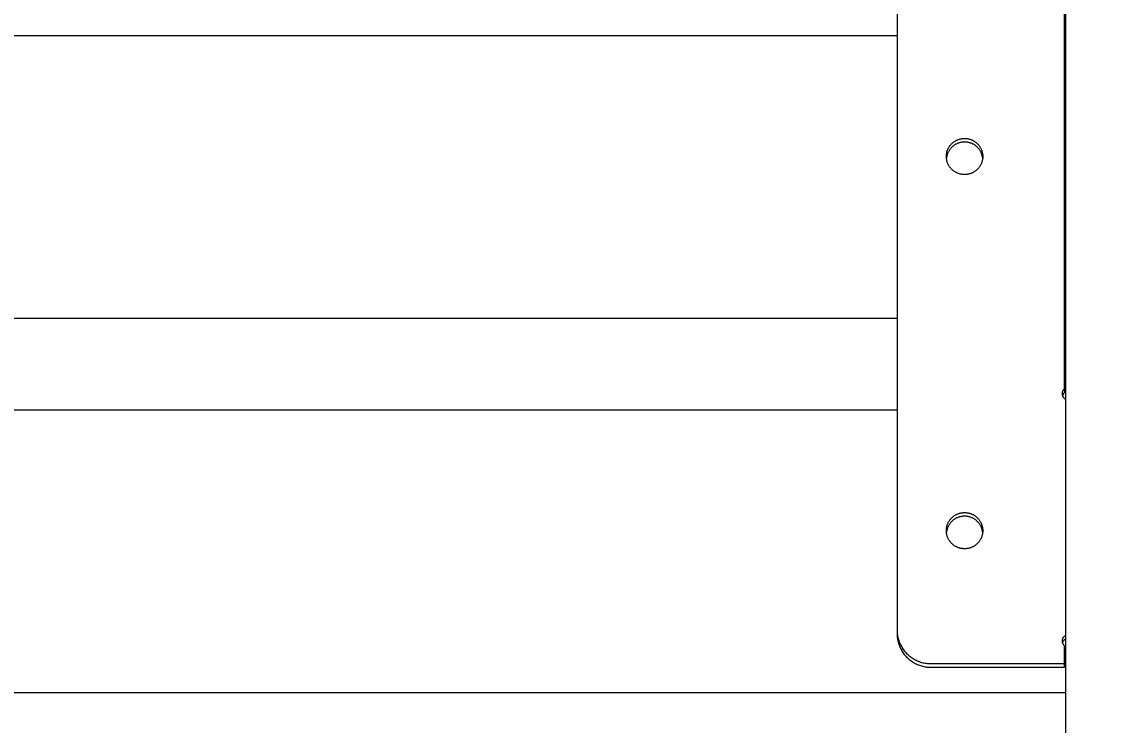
# Model space of a CAD drawing. Header units: inches. Extents: x -12 to 193, y -19 to 105.
# Drawn here: x 137.66 to 143.96, y 88.19 to 92.3 of the extents above; entities that cross this region are included whole.
import ezdxf

# ---------------------------------------------------------------- set-up
doc = ezdxf.new("R2010")
doc.units = ezdxf.units.IN
doc.layers.add('ZANO_R', color=7, linetype='Continuous', lineweight=0)
doc.layers.add('ZANO_W', color=1, linetype='Continuous', lineweight=0)
doc.styles.get("Standard").update_dxf_attribs({"font": 'arial.ttf'})
doc.dimstyles.new('amerykanie', dxfattribs={"dimtxt": 50, "dimasz": 50, "dimexe": 0.5, "dimexo": 0.5, "dimgap": 1, "dimtad": 1, "dimdec": 0, "dimzin": 0, "dimlunit": 5, "dimtxsty": 'Standard', "dimcen": 0.09, "dimclrd": 1, "dimclre": 1, "dimclrt": 1, "dimazin": 0, "dimtfac": 1, "dimtdec": 0, "dimtmove": 0, "dimatfit": 3, "dimfxl": 1, "dimtzin": 0, "dimarcsym": 1})

# ---------------------------------------------------------------- blocks, each defined once
blk = doc.blocks.new('*D370')
at = {"layer": 'ZANO_W', "color": 1, "lineweight": -2}
blk.add_line((171.9607, 90.2232), (171.5194, 93.5121), dxfattribs=at)
for start, end in [(78.71905, 88.18049), (97.64193, 180), (189.46144, 198.92289)]:
    blk.add_arc((172.3921, 87.0078), 6.0626, start, end, dxfattribs=at)
at = {"layer": 'ZANO_W', "color": 1}
for points in [[(172.5761, 93.2338), (172.5931, 92.9009), (171.5859, 93.0166)], [(166.5781, 86.025), (166.2459, 85.9975), (166.3295, 87.0078)]]:
    blk.add_solid(points, dxfattribs=at)
at = {"layer": 'ZANO_W', "color": 1, "insert": (166.8203, 91.8819), "char_height": 1.625, "attachment_point": 5, "rotation": 48.82097}
blk.add_mtext("82%%d21'", dxfattribs=at)

msp = doc.modelspace()

# ---------------------------------------------------------------- linework, layer by layer
at = {"layer": 'ZANO_R'}
for p, q in [((142.7755, 96.39844), (142.7755, 88.74185)), ((143.75975, 90.09261), (143.75975, 96.39844)), ((143.75188, 90.15104), (143.75188, 95.05089)), ((112.85426, 92.21418), (142.7755, 92.21418)), ((143.75188, 92.21418), (143.75975, 92.21418)), ((143.07267, 91.5527), (143.07427, 91.55599)), ((143.07427, 91.55599), (143.07597, 91.55922)), ((143.07597, 91.55922), (143.07779, 91.56239)), ((143.07779, 91.56239), (143.07972, 91.5655)), ((143.07972, 91.5655), (143.08176, 91.56854)), ((143.08176, 91.56854), (143.0839, 91.57151)), ((143.0839, 91.57151), (143.08614, 91.5744)), ((143.08614, 91.5744), (143.08848, 91.57721)), ((143.08914, 91.55672), (143.0868, 91.55395)), ((143.08848, 91.57721), (143.09092, 91.57994)), ((143.09158, 91.5594), (143.08914, 91.55672)), ((143.09092, 91.57994), (143.09345, 91.58258)), ((143.0941, 91.56199), (143.09158, 91.5594)), ((143.09345, 91.58258), (143.09607, 91.58513)), ((143.09671, 91.5645), (143.0941, 91.56199)), ((143.09607, 91.58513), (143.09878, 91.58759)), ((143.09941, 91.56692), (143.09671, 91.5645)), ((143.09878, 91.58759), (143.10157, 91.58996)), ((143.10219, 91.56925), (143.09941, 91.56692)), ((143.10157, 91.58996), (143.10444, 91.59222)), ((143.10504, 91.57148), (143.10219, 91.56925)), ((143.10444, 91.59222), (143.10739, 91.59439)), ((143.10797, 91.57361), (143.10504, 91.57148)), ((143.10739, 91.59439), (143.11041, 91.59645)), ((143.11097, 91.57563), (143.10797, 91.57361)), ((143.11041, 91.59645), (143.1135, 91.5984)), ((143.11404, 91.57756), (143.11097, 91.57563)), ((143.1135, 91.5984), (143.11666, 91.60025)), ((143.11717, 91.57938), (143.11404, 91.57756)), ((143.11666, 91.60025), (143.11988, 91.60199)), ((143.12036, 91.58109), (143.11717, 91.57938)), ((143.11988, 91.60199), (143.12315, 91.60361)), ((143.12361, 91.58269), (143.12036, 91.58109)), ((143.12315, 91.60361), (143.12649, 91.60512)), ((143.12691, 91.58418), (143.12361, 91.58269)), ((143.12649, 91.60512), (143.12987, 91.60651)), ((143.13027, 91.58555), (143.12691, 91.58418)), ((143.12987, 91.60651), (143.1333, 91.60778)), ((143.13366, 91.58681), (143.13027, 91.58555)), ((143.1333, 91.60778), (143.13677, 91.60894)), ((143.1371, 91.58795), (143.13366, 91.58681)), ((143.13677, 91.60894), (143.14028, 91.60997)), ((143.14057, 91.58898), (143.1371, 91.58795)), ((143.14028, 91.60997), (143.14382, 91.61088)), ((143.14408, 91.58988), (143.14057, 91.58898)), ((143.14382, 91.61088), (143.14739, 91.61167)), ((143.14761, 91.59067), (143.14408, 91.58988)), ((143.14739, 91.61167), (143.15099, 91.61233)), ((143.15117, 91.59133), (143.14761, 91.59067)), ((143.15099, 91.61233), (143.15461, 91.61286)), ((143.15476, 91.59187), (143.15117, 91.59133)), ((143.15461, 91.61286), (143.15824, 91.61328)), ((143.15835, 91.59229), (143.15476, 91.59187)), ((143.15824, 91.61328), (143.16189, 91.61356)), ((143.16196, 91.59259), (143.15835, 91.59229)), ((143.16189, 91.61356), (143.16554, 91.61372)), ((143.16558, 91.59276), (143.16196, 91.59259)), ((143.16554, 91.61372), (143.1692, 91.61375)), ((143.1692, 91.59281), (143.16558, 91.59276)), ((143.1692, 91.61375), (143.17286, 91.61372)), ((143.17282, 91.59276), (143.1692, 91.59281)), ((143.17644, 91.59259), (143.17282, 91.59276)), ((143.17286, 91.61372), (143.17651, 91.61356)), ((143.18005, 91.59229), (143.17644, 91.59259)), ((143.17651, 91.61356), (143.18016, 91.61328)), ((143.18365, 91.59187), (143.18005, 91.59229)), ((143.18016, 91.61328), (143.1838, 91.61286)), ((143.18723, 91.59133), (143.18365, 91.59187)), ((143.1838, 91.61286), (143.18741, 91.61233)), ((143.19079, 91.59067), (143.18723, 91.59133)), ((143.18741, 91.61233), (143.19101, 91.61167)), ((143.19432, 91.58988), (143.19079, 91.59067)), ((143.19101, 91.61167), (143.19458, 91.61088)), ((143.19783, 91.58898), (143.19432, 91.58988)), ((143.19458, 91.61088), (143.19813, 91.60997)), ((143.20131, 91.58795), (143.19783, 91.58898)), ((143.19813, 91.60997), (143.20163, 91.60894)), ((143.20474, 91.58681), (143.20131, 91.58795)), ((143.20163, 91.60894), (143.20511, 91.60778)), ((143.20814, 91.58555), (143.20474, 91.58681)), ((143.20511, 91.60778), (143.20853, 91.60651)), ((143.21149, 91.58418), (143.20814, 91.58555)), ((143.20853, 91.60651), (143.21192, 91.60512)), ((143.21479, 91.58269), (143.21149, 91.58418)), ((143.21192, 91.60512), (143.21525, 91.60361)), ((143.21804, 91.58109), (143.21479, 91.58269)), ((143.21525, 91.60361), (143.21853, 91.60199)), ((143.22123, 91.57938), (143.21804, 91.58109)), ((143.21853, 91.60199), (143.22175, 91.60025)), ((143.22436, 91.57756), (143.22123, 91.57938)), ((143.22175, 91.60025), (143.2249, 91.5984)), ((143.22743, 91.57563), (143.22436, 91.57756)), ((143.2249, 91.5984), (143.228, 91.59645)), ((143.23043, 91.57361), (143.22743, 91.57563)), ((143.228, 91.59645), (143.23102, 91.59439)), ((143.23336, 91.57148), (143.23043, 91.57361)), ((143.23102, 91.59439), (143.23397, 91.59222)), ((143.23622, 91.56925), (143.23336, 91.57148)), ((143.23397, 91.59222), (143.23684, 91.58996)), ((143.23899, 91.56692), (143.23622, 91.56925)), ((143.23684, 91.58996), (143.23963, 91.58759)), ((143.24169, 91.5645), (143.23899, 91.56692)), ((143.23963, 91.58759), (143.24234, 91.58513)), ((143.2443, 91.56199), (143.24169, 91.5645)), ((143.24234, 91.58513), (143.24496, 91.58258)), ((143.24683, 91.5594), (143.2443, 91.56199)), ((143.24496, 91.58258), (143.24749, 91.57994)), ((143.24926, 91.55672), (143.24683, 91.5594)), ((143.24749, 91.57994), (143.24992, 91.57721)), ((143.2516, 91.55395), (143.24926, 91.55672)), ((143.24992, 91.57721), (143.25226, 91.5744)), ((143.25226, 91.5744), (143.2545, 91.57151)), ((143.2545, 91.57151), (143.25664, 91.56854)), ((143.25664, 91.56854), (143.25868, 91.5655)), ((143.25868, 91.5655), (143.26061, 91.56239)), ((143.26061, 91.56239), (143.26243, 91.55922)), ((143.26243, 91.55922), (143.26414, 91.55599)), ((143.26414, 91.55599), (143.26573, 91.5527)), ((143.06292, 91.51022), (143.06305, 91.51388)), ((143.06292, 91.50656), (143.06292, 91.51022)), ((143.06305, 91.50291), (143.06292, 91.50656)), ((143.06305, 91.51388), (143.0633, 91.51753)), ((143.0633, 91.49926), (143.06305, 91.50291)), ((143.0633, 91.51753), (143.06368, 91.52116)), ((143.06368, 91.49562), (143.0633, 91.49926)), ((143.06387, 91.50152), (143.06343, 91.49792)), ((143.06368, 91.52116), (143.06419, 91.52479)), ((143.06419, 91.492), (143.06368, 91.49562)), ((143.06443, 91.5051), (143.06387, 91.50152)), ((143.06419, 91.52479), (143.06482, 91.52839)), ((143.06512, 91.50865), (143.06443, 91.5051)), ((143.06482, 91.52839), (143.06557, 91.53197)), ((143.06592, 91.51218), (143.06512, 91.50865)), ((143.06557, 91.53197), (143.06645, 91.53552)), ((143.06685, 91.51568), (143.06592, 91.51218)), ((143.06645, 91.53552), (143.06746, 91.53904)), ((143.06789, 91.51915), (143.06685, 91.51568)), ((143.06746, 91.53904), (143.06858, 91.54252)), ((143.06905, 91.52258), (143.06789, 91.51915)), ((143.06858, 91.54252), (143.06983, 91.54596)), ((143.07033, 91.52597), (143.06905, 91.52258)), ((143.06983, 91.54596), (143.07119, 91.54935)), ((143.07173, 91.52931), (143.07033, 91.52597)), ((143.07119, 91.54935), (143.07267, 91.5527)), ((143.07324, 91.53261), (143.07173, 91.52931)), ((143.07486, 91.53585), (143.07324, 91.53261)), ((143.07658, 91.53903), (143.07486, 91.53585)), ((143.07842, 91.54215), (143.07658, 91.53903)), ((143.08036, 91.54521), (143.07842, 91.54215)), ((143.08241, 91.54819), (143.08036, 91.54521)), ((143.08456, 91.55111), (143.08241, 91.54819)), ((143.0868, 91.55395), (143.08456, 91.55111)), ((143.25385, 91.55111), (143.2516, 91.55395)), ((143.25599, 91.54819), (143.25385, 91.55111)), ((143.25804, 91.54521), (143.25599, 91.54819)), ((143.25998, 91.54215), (143.25804, 91.54521)), ((143.26182, 91.53903), (143.25998, 91.54215)), ((143.26355, 91.53585), (143.26182, 91.53903)), ((143.26517, 91.53261), (143.26355, 91.53585)), ((143.26668, 91.52931), (143.26517, 91.53261)), ((143.26573, 91.5527), (143.26721, 91.54935)), ((143.26807, 91.52597), (143.26668, 91.52931)), ((143.26721, 91.54935), (143.26858, 91.54596)), ((143.26935, 91.52258), (143.26807, 91.52597)), ((143.26858, 91.54596), (143.26982, 91.54252)), ((143.27051, 91.51915), (143.26935, 91.52258)), ((143.26982, 91.54252), (143.27095, 91.53904)), ((143.27156, 91.51568), (143.27051, 91.51915)), ((143.27095, 91.53904), (143.27195, 91.53552)), ((143.27248, 91.51218), (143.27156, 91.51568)), ((143.27195, 91.53552), (143.27283, 91.53197)), ((143.27329, 91.50865), (143.27248, 91.51218)), ((143.27283, 91.53197), (143.27359, 91.52839)), ((143.27397, 91.5051), (143.27329, 91.50865)), ((143.27359, 91.52839), (143.27422, 91.52479)), ((143.27453, 91.50152), (143.27397, 91.5051)), ((143.27422, 91.52479), (143.27472, 91.52116)), ((143.27472, 91.49562), (143.27422, 91.492)), ((143.27497, 91.49792), (143.27453, 91.50152)), ((143.27472, 91.52116), (143.2751, 91.51753)), ((143.2751, 91.49926), (143.27472, 91.49562)), ((143.2751, 91.51753), (143.27536, 91.51388)), ((143.27536, 91.50291), (143.2751, 91.49926)), ((143.27536, 91.51388), (143.27548, 91.51022)), ((143.27548, 91.50656), (143.27536, 91.50291)), ((143.27548, 91.51022), (143.27548, 91.50656)), ((143.06482, 91.4884), (143.06419, 91.492)), ((143.06557, 91.48482), (143.06482, 91.4884)), ((143.06645, 91.48127), (143.06557, 91.48482)), ((143.06746, 91.47775), (143.06645, 91.48127)), ((143.06858, 91.47427), (143.06746, 91.47775)), ((143.06983, 91.47083), (143.06858, 91.47427)), ((143.07119, 91.46744), (143.06983, 91.47083)), ((143.07267, 91.46409), (143.07119, 91.46744)), ((143.07427, 91.4608), (143.07267, 91.46409)), ((143.07597, 91.45757), (143.07427, 91.4608)), ((143.07779, 91.45439), (143.07597, 91.45757)), ((143.07972, 91.45128), (143.07779, 91.45439)), ((143.08176, 91.44825), (143.07972, 91.45128)), ((143.0839, 91.44528), (143.08176, 91.44825)), ((143.08614, 91.44239), (143.0839, 91.44528)), ((143.08848, 91.43958), (143.08614, 91.44239)), ((143.09092, 91.43685), (143.08848, 91.43958)), ((143.09345, 91.43421), (143.09092, 91.43685)), ((143.09607, 91.43166), (143.09345, 91.43421)), ((143.09878, 91.4292), (143.09607, 91.43166)), ((143.24234, 91.43166), (143.23963, 91.4292)), ((143.24496, 91.43421), (143.24234, 91.43166)), ((143.24749, 91.43685), (143.24496, 91.43421)), ((143.24992, 91.43958), (143.24749, 91.43685)), ((143.25226, 91.44239), (143.24992, 91.43958)), ((143.2545, 91.44528), (143.25226, 91.44239)), ((143.25664, 91.44825), (143.2545, 91.44528)), ((143.25868, 91.45128), (143.25664, 91.44825)), ((143.26061, 91.45439), (143.25868, 91.45128)), ((143.26243, 91.45757), (143.26061, 91.45439)), ((143.26414, 91.4608), (143.26243, 91.45757)), ((143.26573, 91.46409), (143.26414, 91.4608)), ((143.26721, 91.46744), (143.26573, 91.46409)), ((143.26858, 91.47083), (143.26721, 91.46744)), ((143.26982, 91.47427), (143.26858, 91.47083)), ((143.27095, 91.47775), (143.26982, 91.47427)), ((143.27195, 91.48127), (143.27095, 91.47775)), ((143.27283, 91.48482), (143.27195, 91.48127)), ((143.27359, 91.4884), (143.27283, 91.48482)), ((143.27422, 91.492), (143.27359, 91.4884)), ((143.10157, 91.42683), (143.09878, 91.4292)), ((143.10444, 91.42457), (143.10157, 91.42683)), ((143.10739, 91.4224), (143.10444, 91.42457)), ((143.11041, 91.42034), (143.10739, 91.4224)), ((143.1135, 91.41838), (143.11041, 91.42034)), ((143.11666, 91.41654), (143.1135, 91.41838)), ((143.11988, 91.4148), (143.11666, 91.41654)), ((143.12315, 91.41318), (143.11988, 91.4148)), ((143.12649, 91.41167), (143.12315, 91.41318)), ((143.12987, 91.41028), (143.12649, 91.41167)), ((143.1333, 91.409), (143.12987, 91.41028)), ((143.13677, 91.40785), (143.1333, 91.409)), ((143.14028, 91.40682), (143.13677, 91.40785)), ((143.14382, 91.40591), (143.14028, 91.40682)), ((143.14739, 91.40512), (143.14382, 91.40591)), ((143.15099, 91.40446), (143.14739, 91.40512)), ((143.15461, 91.40392), (143.15099, 91.40446)), ((143.15824, 91.40351), (143.15461, 91.40392)), ((143.16189, 91.40323), (143.15824, 91.40351)), ((143.16554, 91.40307), (143.16189, 91.40323)), ((143.1692, 91.40304), (143.16554, 91.40307)), ((143.17286, 91.40307), (143.1692, 91.40304)), ((143.17651, 91.40323), (143.17286, 91.40307)), ((143.18016, 91.40351), (143.17651, 91.40323)), ((143.1838, 91.40392), (143.18016, 91.40351)), ((143.18741, 91.40446), (143.1838, 91.40392)), ((143.19101, 91.40512), (143.18741, 91.40446)), ((143.19458, 91.40591), (143.19101, 91.40512)), ((143.19813, 91.40682), (143.19458, 91.40591)), ((143.20163, 91.40785), (143.19813, 91.40682)), ((143.20511, 91.409), (143.20163, 91.40785)), ((143.20853, 91.41028), (143.20511, 91.409)), ((143.21192, 91.41167), (143.20853, 91.41028)), ((143.21525, 91.41318), (143.21192, 91.41167)), ((143.21853, 91.4148), (143.21525, 91.41318)), ((143.22175, 91.41654), (143.21853, 91.4148)), ((143.2249, 91.41838), (143.22175, 91.41654)), ((143.228, 91.42034), (143.2249, 91.41838)), ((143.23102, 91.4224), (143.228, 91.42034)), ((143.23397, 91.42457), (143.23102, 91.4224)), ((143.23684, 91.42683), (143.23397, 91.42457)), ((143.23963, 91.4292), (143.23684, 91.42683)), ((142.7755, 90.56177), (112.85426, 90.56177)), ((143.75975, 90.56177), (143.75188, 90.56177)), ((143.74035, 90.12318), (143.74037, 90.12452)), ((143.74039, 90.12183), (143.74035, 90.12318)), ((143.74037, 90.12452), (143.74043, 90.12587)), ((143.74047, 90.12049), (143.74039, 90.12183)), ((143.74043, 90.12587), (143.74054, 90.12721)), ((143.74059, 90.11915), (143.74047, 90.12049)), ((143.74054, 90.12721), (143.74069, 90.12855)), ((143.74076, 90.11781), (143.74059, 90.11915)), ((143.74069, 90.12855), (143.74089, 90.12988)), ((143.74098, 90.11648), (143.74076, 90.11781)), ((143.74089, 90.12988), (143.74114, 90.1312)), ((143.74124, 90.11516), (143.74098, 90.11648)), ((143.74114, 90.1312), (143.74143, 90.13252)), ((143.74155, 90.11385), (143.74124, 90.11516)), ((143.74143, 90.13252), (143.74177, 90.13382)), ((143.74191, 90.11256), (143.74155, 90.11385)), ((143.74177, 90.13382), (143.74215, 90.13511)), ((143.74218, 90.11426), (143.74179, 90.11298)), ((143.74231, 90.11127), (143.74191, 90.11256)), ((143.74215, 90.13511), (143.74258, 90.13639)), ((143.74261, 90.11553), (143.74218, 90.11426)), ((143.74275, 90.11), (143.74231, 90.11127)), ((143.74258, 90.13639), (143.74305, 90.13765)), ((143.74308, 90.11678), (143.74261, 90.11553)), ((143.74324, 90.10874), (143.74275, 90.11)), ((143.74305, 90.13765), (143.74356, 90.13889)), ((143.74359, 90.11802), (143.74308, 90.11678)), ((143.74377, 90.10751), (143.74324, 90.10874)), ((143.74356, 90.13889), (143.74412, 90.14012)), ((143.74415, 90.11924), (143.74359, 90.11802)), ((143.74412, 90.14012), (143.74472, 90.14132)), ((143.74475, 90.12043), (143.74415, 90.11924)), ((143.74472, 90.14132), (143.74536, 90.14251)), ((143.74539, 90.12161), (143.74475, 90.12043)), ((143.74536, 90.14251), (143.74604, 90.14367)), ((143.74607, 90.12276), (143.74539, 90.12161)), ((143.74604, 90.14367), (143.74677, 90.1448)), ((143.74679, 90.12389), (143.74607, 90.12276)), ((143.74677, 90.1448), (143.74753, 90.14592)), ((143.74755, 90.125), (143.74679, 90.12389)), ((143.74753, 90.14592), (143.74832, 90.147)), ((143.74834, 90.12608), (143.74755, 90.125)), ((143.74832, 90.147), (143.74916, 90.14805)), ((143.74917, 90.12713), (143.74834, 90.12608)), ((143.74916, 90.14805), (143.75003, 90.14908)), ((143.75004, 90.12815), (143.74917, 90.12713)), ((143.75003, 90.14908), (143.75094, 90.15008)), ((143.75094, 90.12914), (143.75004, 90.12815)), ((143.75094, 90.15008), (143.75188, 90.15104)), ((143.75188, 90.1301), (143.75094, 90.12914)), ((143.75188, 90.15104), (143.75188, 90.1301)), ((143.74434, 90.10629), (143.74377, 90.10751)), ((143.74496, 90.10509), (143.74434, 90.10629)), ((143.74561, 90.10392), (143.74496, 90.10509)), ((143.74631, 90.10276), (143.74561, 90.10392)), ((143.74705, 90.10164), (143.74631, 90.10276)), ((143.74782, 90.10054), (143.74705, 90.10164)), ((143.74864, 90.09946), (143.74782, 90.10054)), ((143.74948, 90.09842), (143.74864, 90.09946)), ((143.75037, 90.0974), (143.74948, 90.09842)), ((143.75129, 90.09642), (143.75037, 90.0974)), ((143.75224, 90.09547), (143.75129, 90.09642)), ((143.75323, 90.09455), (143.75224, 90.09547)), ((143.75424, 90.09367), (143.75323, 90.09455)), ((143.75529, 90.09282), (143.75424, 90.09367)), ((143.75637, 90.09201), (143.75529, 90.09282)), ((143.75747, 90.09124), (143.75637, 90.09201)), ((143.7586, 90.09051), (143.75747, 90.09124)), ((143.75975, 90.08982), (143.7586, 90.09051)), ((143.75975, 89.9792), (143.75975, 90.09261)), ((112.85426, 90.02904), (142.7755, 90.02904)), ((143.75975, 89.37529), (143.75975, 89.9792)), ((143.11666, 89.41511), (143.11988, 89.41684)), ((143.11988, 89.41684), (143.12315, 89.41847)), ((143.12315, 89.41847), (143.12649, 89.41997)), ((143.12649, 89.41997), (143.12987, 89.42137)), ((143.12987, 89.42137), (143.1333, 89.42264)), ((143.1333, 89.42264), (143.13677, 89.42379)), ((143.13677, 89.42379), (143.14028, 89.42483)), ((143.14028, 89.42483), (143.14382, 89.42574)), ((143.14382, 89.42574), (143.14739, 89.42652)), ((143.14739, 89.42652), (143.15099, 89.42719)), ((143.15099, 89.42719), (143.15461, 89.42772)), ((143.15461, 89.42772), (143.15824, 89.42813)), ((143.15824, 89.42813), (143.16189, 89.42842)), ((143.16189, 89.42842), (143.16554, 89.42858)), ((143.16554, 89.42858), (143.1692, 89.42861)), ((143.1692, 89.42861), (143.17286, 89.42858)), ((143.17286, 89.42858), (143.17651, 89.42842)), ((143.17651, 89.42842), (143.18016, 89.42813)), ((143.18016, 89.42813), (143.1838, 89.42772)), ((143.1838, 89.42772), (143.18741, 89.42719)), ((143.18741, 89.42719), (143.19101, 89.42652)), ((143.19101, 89.42652), (143.19458, 89.42574)), ((143.19458, 89.42574), (143.19813, 89.42483)), ((143.19813, 89.42483), (143.20163, 89.42379)), ((143.20163, 89.42379), (143.20511, 89.42264)), ((143.20511, 89.42264), (143.20853, 89.42137)), ((143.20853, 89.42137), (143.21192, 89.41997)), ((143.21192, 89.41997), (143.21525, 89.41847)), ((143.21525, 89.41847), (143.21853, 89.41684)), ((143.21853, 89.41684), (143.22175, 89.41511)), ((143.06645, 89.35038), (143.06746, 89.3539)), ((143.06746, 89.3539), (143.06858, 89.35738)), ((143.06858, 89.35738), (143.06983, 89.36082)), ((143.06983, 89.36082), (143.07119, 89.36421)), ((143.07119, 89.36421), (143.07267, 89.36755)), ((143.07267, 89.36755), (143.07427, 89.37085)), ((143.07427, 89.37085), (143.07597, 89.37408)), ((143.07658, 89.35389), (143.07486, 89.3507)), ((143.07597, 89.37408), (143.07779, 89.37725)), ((143.07842, 89.35701), (143.07658, 89.35389)), ((143.07779, 89.37725), (143.07972, 89.38036)), ((143.08036, 89.36006), (143.07842, 89.35701)), ((143.07972, 89.38036), (143.08176, 89.3834)), ((143.08241, 89.36305), (143.08036, 89.36006)), ((143.08176, 89.3834), (143.0839, 89.38637)), ((143.08456, 89.36597), (143.08241, 89.36305)), ((143.0839, 89.38637), (143.08614, 89.38926)), ((143.0868, 89.36881), (143.08456, 89.36597)), ((143.08614, 89.38926), (143.08848, 89.39207)), ((143.08914, 89.37157), (143.0868, 89.36881)), ((143.08848, 89.39207), (143.09092, 89.3948)), ((143.09158, 89.37426), (143.08914, 89.37157)), ((143.09092, 89.3948), (143.09345, 89.39744)), ((143.0941, 89.37685), (143.09158, 89.37426)), ((143.09345, 89.39744), (143.09607, 89.39999)), ((143.09671, 89.37936), (143.0941, 89.37685)), ((143.09607, 89.39999), (143.09878, 89.40245)), ((143.09941, 89.38178), (143.09671, 89.37936)), ((143.09878, 89.40245), (143.10157, 89.40481)), ((143.10219, 89.3841), (143.09941, 89.38178)), ((143.10157, 89.40481), (143.10444, 89.40708)), ((143.10504, 89.38633), (143.10219, 89.3841)), ((143.10444, 89.40708), (143.10739, 89.40924)), ((143.10797, 89.38846), (143.10504, 89.38633)), ((143.10739, 89.40924), (143.11041, 89.41131)), ((143.11097, 89.39049), (143.10797, 89.38846)), ((143.11041, 89.41131), (143.1135, 89.41326)), ((143.11404, 89.39242), (143.11097, 89.39049)), ((143.1135, 89.41326), (143.11666, 89.41511)), ((143.11717, 89.39423), (143.11404, 89.39242)), ((143.12036, 89.39595), (143.11717, 89.39423)), ((143.12361, 89.39755), (143.12036, 89.39595)), ((143.12691, 89.39903), (143.12361, 89.39755)), ((143.13027, 89.40041), (143.12691, 89.39903)), ((143.13366, 89.40167), (143.13027, 89.40041)), ((143.1371, 89.40281), (143.13366, 89.40167)), ((143.14057, 89.40384), (143.1371, 89.40281)), ((143.14408, 89.40474), (143.14057, 89.40384)), ((143.14761, 89.40553), (143.14408, 89.40474)), ((143.15117, 89.40619), (143.14761, 89.40553)), ((143.15476, 89.40673), (143.15117, 89.40619)), ((143.15835, 89.40715), (143.15476, 89.40673)), ((143.16196, 89.40744), (143.15835, 89.40715)), ((143.16558, 89.40762), (143.16196, 89.40744)), ((143.1692, 89.40766), (143.16558, 89.40762)), ((143.17282, 89.40762), (143.1692, 89.40766)), ((143.17644, 89.40744), (143.17282, 89.40762)), ((143.18005, 89.40715), (143.17644, 89.40744)), ((143.18365, 89.40673), (143.18005, 89.40715)), ((143.18723, 89.40619), (143.18365, 89.40673)), ((143.19079, 89.40553), (143.18723, 89.40619)), ((143.19432, 89.40474), (143.19079, 89.40553)), ((143.19783, 89.40384), (143.19432, 89.40474)), ((143.20131, 89.40281), (143.19783, 89.40384)), ((143.20474, 89.40167), (143.20131, 89.40281)), ((143.20814, 89.40041), (143.20474, 89.40167)), ((143.21149, 89.39903), (143.20814, 89.40041)), ((143.21479, 89.39755), (143.21149, 89.39903)), ((143.21804, 89.39595), (143.21479, 89.39755)), ((143.22123, 89.39423), (143.21804, 89.39595)), ((143.22436, 89.39242), (143.22123, 89.39423)), ((143.22175, 89.41511), (143.2249, 89.41326)), ((143.22743, 89.39049), (143.22436, 89.39242)), ((143.2249, 89.41326), (143.228, 89.41131)), ((143.23043, 89.38846), (143.22743, 89.39049)), ((143.228, 89.41131), (143.23102, 89.40924)), ((143.23336, 89.38633), (143.23043, 89.38846)), ((143.23102, 89.40924), (143.23397, 89.40708)), ((143.23622, 89.3841), (143.23336, 89.38633)), ((143.23397, 89.40708), (143.23684, 89.40481)), ((143.23899, 89.38178), (143.23622, 89.3841)), ((143.23684, 89.40481), (143.23963, 89.40245)), ((143.24169, 89.37936), (143.23899, 89.38178)), ((143.23963, 89.40245), (143.24234, 89.39999)), ((143.2443, 89.37685), (143.24169, 89.37936)), ((143.24234, 89.39999), (143.24496, 89.39744)), ((143.24683, 89.37426), (143.2443, 89.37685)), ((143.24496, 89.39744), (143.24749, 89.3948)), ((143.24926, 89.37157), (143.24683, 89.37426)), ((143.24749, 89.3948), (143.24992, 89.39207)), ((143.2516, 89.36881), (143.24926, 89.37157)), ((143.24992, 89.39207), (143.25226, 89.38926)), ((143.25385, 89.36597), (143.2516, 89.36881)), ((143.25226, 89.38926), (143.2545, 89.38637)), ((143.25599, 89.36305), (143.25385, 89.36597)), ((143.2545, 89.38637), (143.25664, 89.3834)), ((143.25804, 89.36006), (143.25599, 89.36305)), ((143.25664, 89.3834), (143.25868, 89.38036)), ((143.25998, 89.35701), (143.25804, 89.36006)), ((143.25868, 89.38036), (143.26061, 89.37725)), ((143.26182, 89.35389), (143.25998, 89.35701)), ((143.26061, 89.37725), (143.26243, 89.37408)), ((143.26355, 89.3507), (143.26182, 89.35389)), ((143.26243, 89.37408), (143.26414, 89.37085)), ((143.26414, 89.37085), (143.26573, 89.36755)), ((143.26573, 89.36755), (143.26721, 89.36421)), ((143.26721, 89.36421), (143.26858, 89.36082)), ((143.26858, 89.36082), (143.26982, 89.35738)), ((143.26982, 89.35738), (143.27095, 89.3539)), ((143.27095, 89.3539), (143.27195, 89.35038)), ((143.75975, 89.27306), (143.75975, 89.37529)), ((143.06292, 89.32508), (143.06305, 89.32874)), ((143.06292, 89.32142), (143.06292, 89.32508)), ((143.06305, 89.31777), (143.06292, 89.32142)), ((143.06305, 89.32874), (143.0633, 89.33239)), ((143.0633, 89.31412), (143.06305, 89.31777)), ((143.0633, 89.33239), (143.06368, 89.33602)), ((143.06368, 89.31048), (143.0633, 89.31412)), ((143.06387, 89.31638), (143.06343, 89.31278)), ((143.06368, 89.33602), (143.06419, 89.33965)), ((143.06419, 89.30686), (143.06368, 89.31048)), ((143.06443, 89.31995), (143.06387, 89.31638)), ((143.06419, 89.33965), (143.06482, 89.34325)), ((143.06482, 89.30325), (143.06419, 89.30686)), ((143.06512, 89.32351), (143.06443, 89.31995)), ((143.06482, 89.34325), (143.06557, 89.34683)), ((143.06557, 89.29968), (143.06482, 89.30325)), ((143.06592, 89.32704), (143.06512, 89.32351)), ((143.06557, 89.34683), (143.06645, 89.35038)), ((143.06645, 89.29613), (143.06557, 89.29968)), ((143.06685, 89.33054), (143.06592, 89.32704)), ((143.06746, 89.29261), (143.06645, 89.29613)), ((143.06789, 89.33401), (143.06685, 89.33054)), ((143.06858, 89.28913), (143.06746, 89.29261)), ((143.06905, 89.33744), (143.06789, 89.33401)), ((143.07033, 89.34083), (143.06905, 89.33744)), ((143.07173, 89.34417), (143.07033, 89.34083)), ((143.07324, 89.34746), (143.07173, 89.34417)), ((143.07486, 89.3507), (143.07324, 89.34746)), ((143.26517, 89.34746), (143.26355, 89.3507)), ((143.26668, 89.34417), (143.26517, 89.34746)), ((143.26807, 89.34083), (143.26668, 89.34417)), ((143.26935, 89.33744), (143.26807, 89.34083)), ((143.27051, 89.33401), (143.26935, 89.33744)), ((143.27095, 89.29261), (143.26982, 89.28913)), ((143.27156, 89.33054), (143.27051, 89.33401)), ((143.27195, 89.29613), (143.27095, 89.29261)), ((143.27248, 89.32704), (143.27156, 89.33054)), ((143.27195, 89.35038), (143.27283, 89.34683)), ((143.27283, 89.29968), (143.27195, 89.29613)), ((143.27329, 89.32351), (143.27248, 89.32704)), ((143.27283, 89.34683), (143.27359, 89.34325)), ((143.27359, 89.30325), (143.27283, 89.29968)), ((143.27397, 89.31995), (143.27329, 89.32351)), ((143.27359, 89.34325), (143.27422, 89.33965)), ((143.27422, 89.30686), (143.27359, 89.30325)), ((143.27453, 89.31638), (143.27397, 89.31995)), ((143.27422, 89.33965), (143.27472, 89.33602)), ((143.27472, 89.31048), (143.27422, 89.30686)), ((143.27497, 89.31278), (143.27453, 89.31638)), ((143.27472, 89.33602), (143.2751, 89.33239)), ((143.2751, 89.31412), (143.27472, 89.31048)), ((143.2751, 89.33239), (143.27536, 89.32874)), ((143.27536, 89.31777), (143.2751, 89.31412)), ((143.27536, 89.32874), (143.27548, 89.32508)), ((143.27548, 89.32142), (143.27536, 89.31777)), ((143.27548, 89.32508), (143.27548, 89.32142)), ((143.06983, 89.28569), (143.06858, 89.28913)), ((143.07119, 89.28229), (143.06983, 89.28569)), ((143.07267, 89.27895), (143.07119, 89.28229)), ((143.07427, 89.27566), (143.07267, 89.27895)), ((143.07597, 89.27242), (143.07427, 89.27566)), ((143.07779, 89.26925), (143.07597, 89.27242)), ((143.07972, 89.26614), (143.07779, 89.26925)), ((143.08176, 89.2631), (143.07972, 89.26614)), ((143.0839, 89.26014), (143.08176, 89.2631)), ((143.08614, 89.25725), (143.0839, 89.26014)), ((143.08848, 89.25444), (143.08614, 89.25725)), ((143.09092, 89.25171), (143.08848, 89.25444)), ((143.09345, 89.24907), (143.09092, 89.25171)), ((143.09607, 89.24651), (143.09345, 89.24907)), ((143.09878, 89.24405), (143.09607, 89.24651)), ((143.10157, 89.24169), (143.09878, 89.24405)), ((143.10444, 89.23942), (143.10157, 89.24169)), ((143.10739, 89.23726), (143.10444, 89.23942)), ((143.11041, 89.2352), (143.10739, 89.23726)), ((143.1135, 89.23324), (143.11041, 89.2352)), ((143.11666, 89.2314), (143.1135, 89.23324)), ((143.11988, 89.22966), (143.11666, 89.2314)), ((143.12315, 89.22804), (143.11988, 89.22966)), ((143.12649, 89.22653), (143.12315, 89.22804)), ((143.21525, 89.22804), (143.21192, 89.22653)), ((143.21853, 89.22966), (143.21525, 89.22804)), ((143.22175, 89.2314), (143.21853, 89.22966)), ((143.2249, 89.23324), (143.22175, 89.2314)), ((143.228, 89.2352), (143.2249, 89.23324)), ((143.23102, 89.23726), (143.228, 89.2352)), ((143.23397, 89.23942), (143.23102, 89.23726)), ((143.23684, 89.24169), (143.23397, 89.23942)), ((143.23963, 89.24405), (143.23684, 89.24169)), ((143.24234, 89.24651), (143.23963, 89.24405)), ((143.24496, 89.24907), (143.24234, 89.24651)), ((143.24749, 89.25171), (143.24496, 89.24907)), ((143.24992, 89.25444), (143.24749, 89.25171)), ((143.25226, 89.25725), (143.24992, 89.25444)), ((143.2545, 89.26014), (143.25226, 89.25725)), ((143.25664, 89.2631), (143.2545, 89.26014)), ((143.25868, 89.26614), (143.25664, 89.2631)), ((143.26061, 89.26925), (143.25868, 89.26614)), ((143.26243, 89.27242), (143.26061, 89.26925)), ((143.26414, 89.27566), (143.26243, 89.27242)), ((143.26573, 89.27895), (143.26414, 89.27566)), ((143.26721, 89.28229), (143.26573, 89.27895)), ((143.26858, 89.28569), (143.26721, 89.28229)), ((143.26982, 89.28913), (143.26858, 89.28569)), ((143.75975, 87.4015), (143.75975, 89.27306)), ((143.12987, 89.22514), (143.12649, 89.22653)), ((143.1333, 89.22386), (143.12987, 89.22514)), ((143.13677, 89.22271), (143.1333, 89.22386)), ((143.14028, 89.22168), (143.13677, 89.22271)), ((143.14382, 89.22077), (143.14028, 89.22168)), ((143.14739, 89.21998), (143.14382, 89.22077)), ((143.15099, 89.21932), (143.14739, 89.21998)), ((143.15461, 89.21878), (143.15099, 89.21932)), ((143.15824, 89.21837), (143.15461, 89.21878)), ((143.16189, 89.21809), (143.15824, 89.21837)), ((143.16554, 89.21793), (143.16189, 89.21809)), ((143.1692, 89.2179), (143.16554, 89.21793)), ((143.17286, 89.21793), (143.1692, 89.2179)), ((143.17651, 89.21809), (143.17286, 89.21793)), ((143.18016, 89.21837), (143.17651, 89.21809)), ((143.1838, 89.21878), (143.18016, 89.21837)), ((143.18741, 89.21932), (143.1838, 89.21878)), ((143.19101, 89.21998), (143.18741, 89.21932)), ((143.19458, 89.22077), (143.19101, 89.21998)), ((143.19813, 89.22168), (143.19458, 89.22077)), ((143.20163, 89.22271), (143.19813, 89.22168)), ((143.20511, 89.22386), (143.20163, 89.22271)), ((143.20853, 89.22514), (143.20511, 89.22386)), ((143.21192, 89.22653), (143.20853, 89.22514)), ((142.7755, 88.74185), (142.77565, 88.73501)), ((142.7755, 88.73752), (142.7755, 88.72091)), ((142.77565, 88.73501), (142.77604, 88.72818)), ((142.77604, 88.72818), (142.77667, 88.72137)), ((142.7755, 88.72091), (142.77565, 88.71407)), ((142.77565, 88.71407), (142.77604, 88.70724)), ((142.77604, 88.70724), (142.77667, 88.70043)), ((142.77667, 88.72137), (142.77753, 88.71458)), ((142.77667, 88.70043), (142.77753, 88.69364)), ((142.77753, 88.71458), (142.77863, 88.70783)), ((142.77753, 88.69364), (142.77863, 88.68689)), ((142.77863, 88.70783), (142.77997, 88.70112)), ((142.77863, 88.68689), (142.77997, 88.68018)), ((142.77997, 88.70112), (142.78153, 88.69446)), ((142.77997, 88.68018), (142.78153, 88.67352)), ((142.78153, 88.69446), (142.78333, 88.68786)), ((142.78153, 88.67352), (142.78333, 88.66692)), ((142.78333, 88.68786), (142.78536, 88.68133)), ((142.78333, 88.66692), (142.78536, 88.66039)), ((142.78536, 88.68133), (142.78762, 88.67487)), ((142.78762, 88.67487), (142.7901, 88.6685)), ((142.7901, 88.6685), (142.7928, 88.66221)), ((142.7928, 88.66221), (142.79572, 88.65603)), ((143.74035, 88.67941), (143.74038, 88.68075)), ((143.74037, 88.67806), (143.74035, 88.67941)), ((143.74043, 88.67672), (143.74037, 88.67806)), ((143.74038, 88.68075), (143.74046, 88.6821)), ((143.74053, 88.67537), (143.74043, 88.67672)), ((143.74046, 88.6821), (143.74059, 88.68344)), ((143.74069, 88.67404), (143.74053, 88.67537)), ((143.74059, 88.68344), (143.74076, 88.68477)), ((143.74089, 88.67271), (143.74069, 88.67404)), ((143.74076, 88.68477), (143.74098, 88.6861)), ((143.74114, 88.67138), (143.74089, 88.67271)), ((143.74098, 88.6861), (143.74124, 88.68742)), ((143.74143, 88.67007), (143.74114, 88.67138)), ((143.74124, 88.68742), (143.74155, 88.68873)), ((143.74177, 88.66876), (143.74143, 88.67007)), ((143.74155, 88.68873), (143.7419, 88.69003)), ((143.74215, 88.66747), (143.74177, 88.66876)), ((143.74179, 88.66867), (143.74217, 88.66992)), ((143.7419, 88.69003), (143.7423, 88.69132)), ((143.74258, 88.6662), (143.74215, 88.66747)), ((143.74217, 88.66992), (143.74258, 88.67116)), ((143.7423, 88.69132), (143.74275, 88.69259)), ((143.74258, 88.67116), (143.74304, 88.67238)), ((143.74305, 88.66494), (143.74258, 88.6662)), ((143.74275, 88.69259), (143.74324, 88.69384)), ((143.74304, 88.67238), (143.74354, 88.67359)), ((143.74356, 88.66369), (143.74305, 88.66494)), ((143.74324, 88.69384), (143.74377, 88.69508)), ((143.74354, 88.67359), (143.74408, 88.67478)), ((143.74412, 88.66247), (143.74356, 88.66369)), ((143.74377, 88.69508), (143.74434, 88.6963)), ((143.74408, 88.67478), (143.74466, 88.67595)), ((143.74472, 88.66126), (143.74412, 88.66247)), ((143.74434, 88.6963), (143.74496, 88.69749)), ((143.74466, 88.67595), (143.74528, 88.6771)), ((143.74536, 88.66008), (143.74472, 88.66126)), ((143.74496, 88.69749), (143.74561, 88.69867)), ((143.74528, 88.6771), (143.74593, 88.67823)), ((143.74561, 88.69867), (143.74631, 88.69982)), ((143.74593, 88.67823), (143.74663, 88.67933)), ((143.74631, 88.69982), (143.74705, 88.70095)), ((143.74663, 88.67933), (143.74736, 88.68042)), ((143.74705, 88.70095), (143.74782, 88.70205)), ((143.74736, 88.68042), (143.74812, 88.68148)), ((143.74782, 88.70205), (143.74863, 88.70312)), ((143.74812, 88.68148), (143.74892, 88.68251)), ((143.74863, 88.70312), (143.74948, 88.70417)), ((143.74892, 88.68251), (143.74976, 88.68351)), ((143.74948, 88.70417), (143.75037, 88.70518)), ((143.74976, 88.68351), (143.75062, 88.68449)), ((143.75037, 88.70518), (143.75129, 88.70616)), ((143.75062, 88.68449), (143.75152, 88.68544)), ((143.75129, 88.70616), (143.75224, 88.70712)), ((143.75152, 88.68544), (143.75245, 88.68635)), ((143.75224, 88.70712), (143.75323, 88.70803)), ((143.75245, 88.68635), (143.75342, 88.68724)), ((143.75323, 88.70803), (143.75424, 88.70891)), ((143.75342, 88.68724), (143.75441, 88.68809)), ((143.75424, 88.70891), (143.75529, 88.70976)), ((143.75441, 88.68809), (143.75542, 88.68891)), ((143.75529, 88.70976), (143.75637, 88.71057)), ((143.75542, 88.68891), (143.75647, 88.68969)), ((143.75637, 88.71057), (143.75747, 88.71134)), ((143.75647, 88.68969), (143.75754, 88.69044)), ((143.75747, 88.71134), (143.7586, 88.71208)), ((143.75754, 88.69044), (143.75863, 88.69115)), ((143.7586, 88.71208), (143.75975, 88.71277)), ((143.75863, 88.69115), (143.75975, 88.69183)), ((142.78536, 88.66039), (142.78762, 88.65393)), ((142.78762, 88.65393), (142.7901, 88.64756)), ((142.7901, 88.64756), (142.7928, 88.64127)), ((142.7928, 88.64127), (142.79572, 88.63508)), ((142.79572, 88.65603), (142.79885, 88.64995)), ((142.79572, 88.63508), (142.79885, 88.629)), ((142.79885, 88.64995), (142.8022, 88.64398)), ((142.79885, 88.629), (142.8022, 88.62304)), ((142.8022, 88.64398), (142.80574, 88.63813)), ((142.8022, 88.62304), (142.80574, 88.61719)), ((142.80574, 88.63813), (142.8095, 88.63241)), ((142.80574, 88.61719), (142.8095, 88.61147)), ((142.8095, 88.63241), (142.81344, 88.62682)), ((142.8095, 88.61147), (142.81344, 88.60588)), ((142.81344, 88.62682), (142.81759, 88.62138)), ((142.81344, 88.60588), (142.81759, 88.60044)), ((142.81759, 88.62138), (142.82191, 88.61608)), ((142.81759, 88.60044), (142.82191, 88.59514)), ((142.82191, 88.61608), (142.82642, 88.61094)), ((142.82642, 88.61094), (142.83111, 88.60596)), ((142.83111, 88.60596), (142.83597, 88.60114)), ((142.83597, 88.60114), (142.84099, 88.5965)), ((143.74604, 88.65892), (143.74536, 88.66008)), ((143.74676, 88.65778), (143.74604, 88.65892)), ((143.74752, 88.65667), (143.74676, 88.65778)), ((143.74832, 88.65559), (143.74752, 88.65667)), ((143.74916, 88.65453), (143.74832, 88.65559)), ((143.75003, 88.6535), (143.74916, 88.65453)), ((143.75094, 88.65251), (143.75003, 88.6535)), ((143.75188, 88.65155), (143.75094, 88.65251)), ((143.75188, 88.54675), (143.75188, 88.65155)), ((142.82191, 88.59514), (142.82642, 88.59)), ((142.82642, 88.59), (142.83111, 88.58502)), ((142.83111, 88.58502), (142.83597, 88.5802)), ((142.83597, 88.5802), (142.84099, 88.57556)), ((142.84099, 88.5965), (142.84618, 88.59203)), ((142.84099, 88.57556), (142.84618, 88.57109)), ((142.84618, 88.59203), (142.85151, 88.58775)), ((142.84618, 88.57109), (142.85151, 88.56681)), ((142.85151, 88.58775), (142.85699, 88.58366)), ((142.85151, 88.56681), (142.85699, 88.56272)), ((142.85699, 88.58366), (142.86261, 88.57976)), ((142.85699, 88.56272), (142.86261, 88.55882)), ((142.86261, 88.57976), (142.86837, 88.57606)), ((142.86261, 88.55882), (142.86837, 88.55512)), ((142.86837, 88.57606), (142.87425, 88.57257)), ((142.86837, 88.55512), (142.87425, 88.55162)), ((142.87425, 88.57257), (142.88024, 88.56928)), ((142.87425, 88.55162), (142.88024, 88.54833)), ((142.88024, 88.56928), (142.88635, 88.5662)), ((142.88024, 88.54833), (142.88635, 88.54526)), ((142.88635, 88.5662), (142.89257, 88.56333)), ((142.88635, 88.54526), (142.89257, 88.54239)), ((142.89257, 88.56333), (142.89887, 88.56069)), ((142.89257, 88.54239), (142.89887, 88.53975)), ((142.89887, 88.56069), (142.90527, 88.55827)), ((142.89887, 88.53975), (142.90527, 88.53732)), ((142.90527, 88.55827), (142.91175, 88.55607)), ((142.90527, 88.53732), (142.91175, 88.53513)), ((142.91175, 88.55607), (142.9183, 88.5541)), ((142.91175, 88.53513), (142.9183, 88.53316)), ((142.9183, 88.5541), (142.92491, 88.55236)), ((142.92491, 88.55236), (142.93159, 88.55085)), ((142.93159, 88.55085), (142.93831, 88.54957)), ((142.93831, 88.54957), (142.94507, 88.54853)), ((142.94507, 88.54853), (142.95186, 88.54773)), ((142.95186, 88.54773), (142.95868, 88.54716)), ((142.95868, 88.54716), (142.96551, 88.54683)), ((142.96551, 88.54683), (142.97235, 88.54675)), ((142.97235, 88.54675), (143.75188, 88.54675)), ((143.75188, 88.5258), (143.75188, 88.54675)), ((142.9183, 88.53316), (142.92491, 88.53141)), ((142.92491, 88.53141), (142.93159, 88.52991)), ((142.93159, 88.52991), (142.93831, 88.52863)), ((142.93831, 88.52863), (142.94507, 88.52759)), ((142.94507, 88.52759), (142.95186, 88.52679)), ((142.95186, 88.52679), (142.95868, 88.52622)), ((142.95868, 88.52622), (142.96551, 88.52589)), ((142.96551, 88.52589), (142.97235, 88.5258)), ((142.97235, 88.5258), (143.75188, 88.5258)), ((143.75975, 88.37663), (111.87001, 88.37663))]:
    msp.add_line(p, q, dxfattribs=at)

# ---------------------------------------------------------------- dimensions: what is measured, and where the dimension line sits
at = {"layer": 'ZANO_W'}
dim = msp.add_angular_dim_2l(base=(168.90655, 91.96824), line1=((-8.53504, 87.0078), (193.01922, 87.0078)), line2=((172.19471, 88.47903), (172.02717, 89.72769)), dimstyle='amerykanie', override={"dimtxt": 1.625, "dimasz": 1, "dimgap": 0.5, "dimdec": 4, "dimaunit": 1, "dimadec": 1, "dimtdec": 4, "dimtmove": 1, "dimfrac": 2}, dxfattribs=at)
dim.commit()
dim.dimension.update_dxf_attribs({"geometry": '*D370', "text_midpoint": (166.82034, 91.88192)})

doc.saveas('drawing.dxf')
